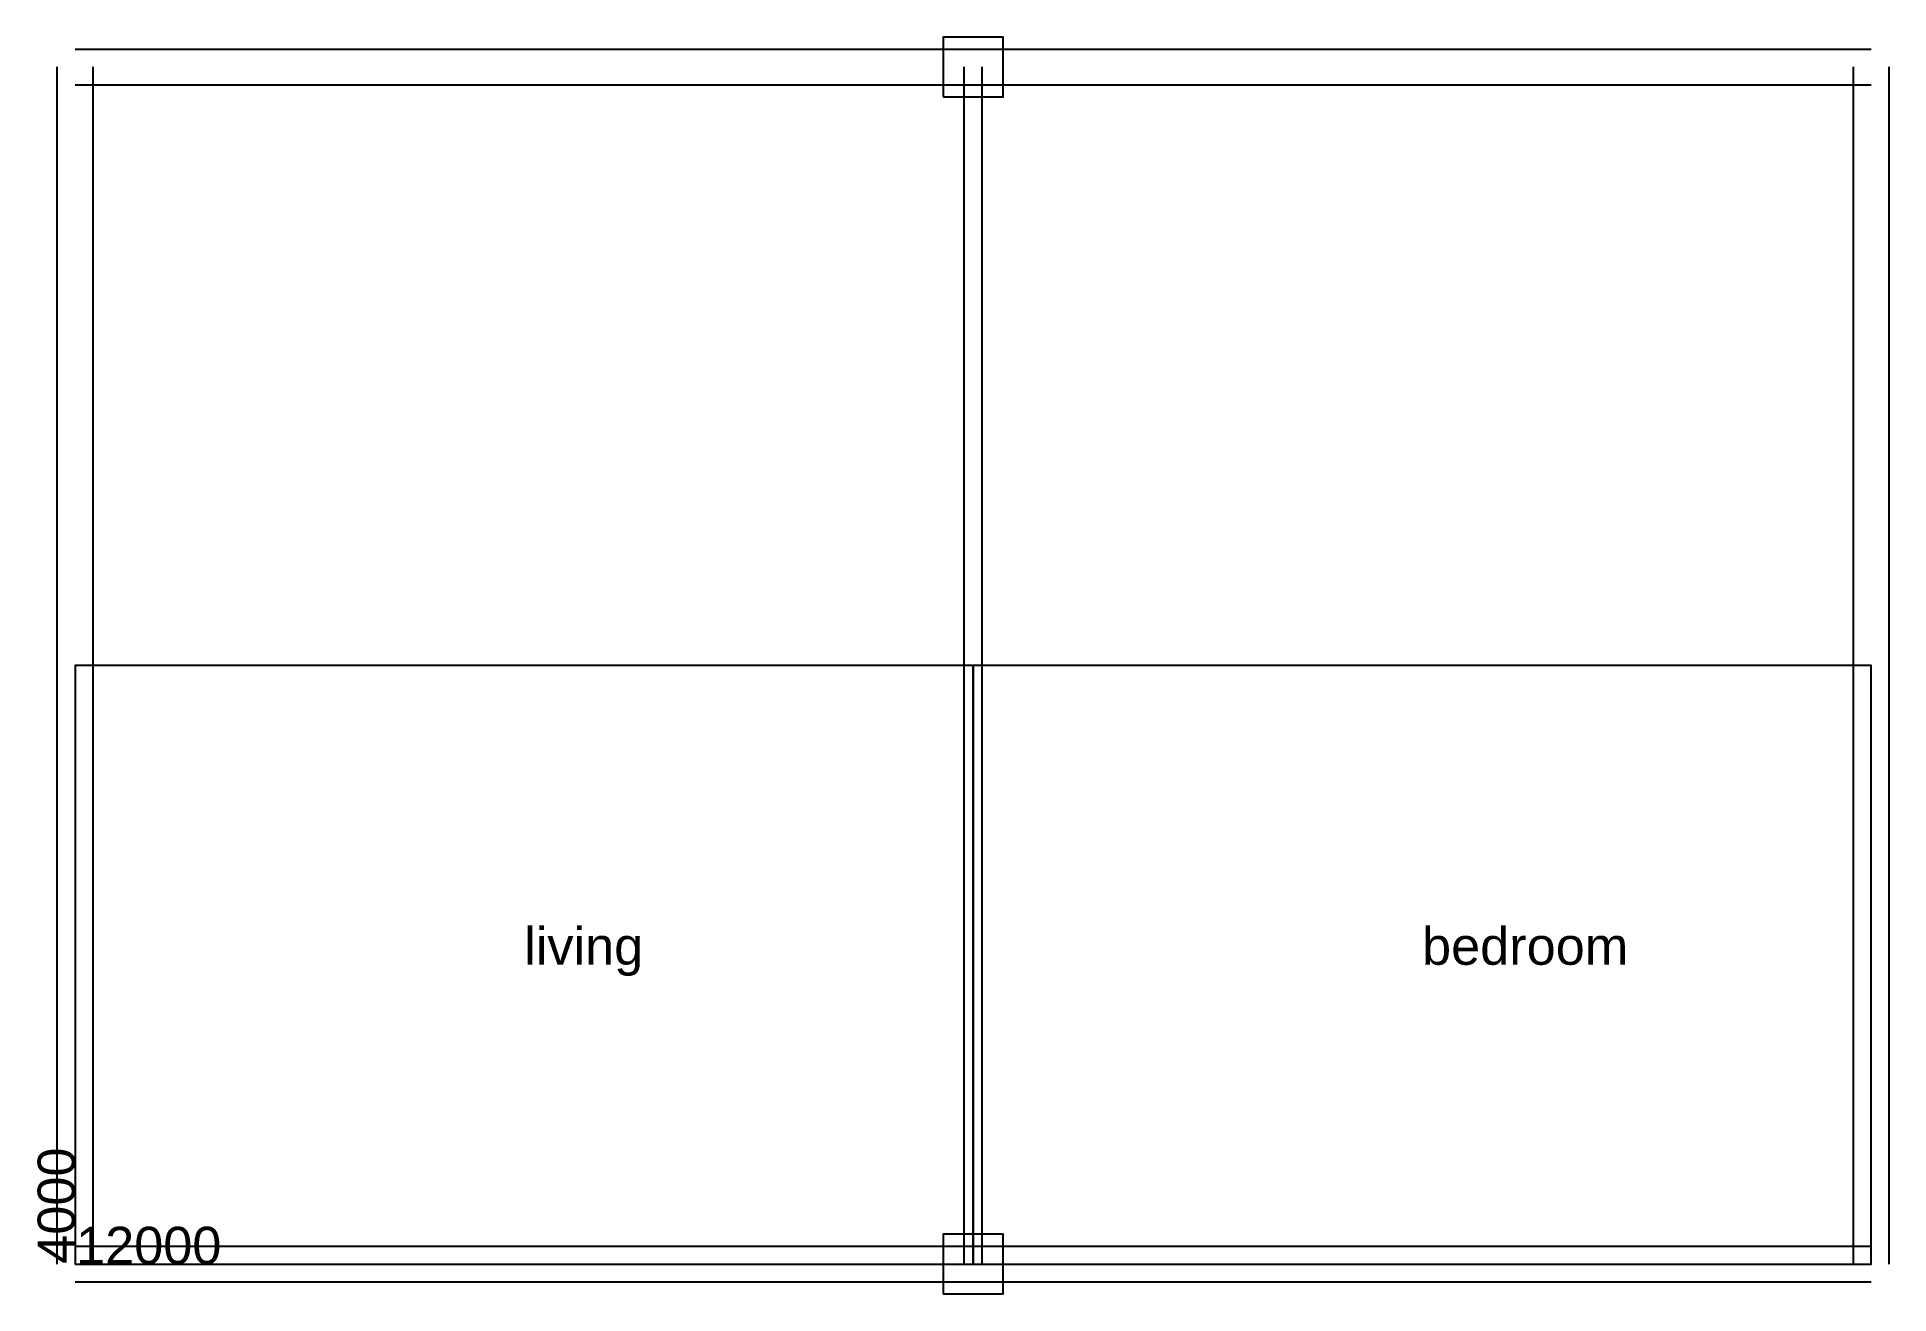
# Model space of a CAD drawing. Header units: millimetres. Extents: x -0.3 to 12.1, y -0.2 to 8.2.
import ezdxf

# ---------------------------------------------------------------- set-up
doc = ezdxf.new("R2010")
doc.units = ezdxf.units.MM
for name, color, linetype in [('A-COLUMN', 7, 'Continuous'), ('A-DIM', 2, 'Continuous'), ('A-DOOR', 1, 'Continuous'), ('A-TEXT', 7, 'Continuous'), ('A-WALL', 7, 'Continuous'), ('A-WINDOW', 3, 'Continuous')]:
    doc.layers.add(name, color=color, linetype=linetype)
doc.styles.get("Standard").update_dxf_attribs({"font": 'arial.ttf'})

msp = doc.modelspace()

# ---------------------------------------------------------------- linework, layer by layer
at = {"elevation": 0.075}
for points in [[(0, 0), (6, 0), (6, 4), (0, 4)], [(6, 0), (12, 0), (12, 4), (6, 4)]]:
    msp.add_lwpolyline(points, close=True, dxfattribs=at)
at = {"layer": 'A-COLUMN'}
for points in [[(5.8, 7.8), (6.2, 7.8), (6.2, 8.2), (5.8, 8.2), (5.8, 7.8)], [(5.8, -0.2), (6.2, -0.2), (6.2, 0.2), (5.8, 0.2), (5.8, -0.2)]]:
    msp.add_lwpolyline(points, close=True, dxfattribs=at)
at = {"layer": 'A-DIM'}
for points in [[(-0.0006, 0), (-0.0006, 0.004)], [(0, -0.0006), (0.012, -0.0006)]]:
    msp.add_lwpolyline(points, dxfattribs=at)
at = {"layer": 'A-DOOR'}
msp.add_lwpolyline([(6, 2.4), (6, 3.3)], dxfattribs=at)
at = {"layer": 'A-WALL'}
for points in [[(0, 8.12), (12, 8.12)], [(-0.12, 0), (-0.12, 8)], [(0.12, 0), (0.12, 8)], [(5.94, 0), (5.94, 8)], [(6.06, 0), (6.06, 8)], [(11.88, 8), (11.88, 0)], [(12.12, 8), (12.12, 0)], [(0, 7.88), (12, 7.88)], [(0, 0.12), (12, 0.12)], [(0, -0.12), (12, -0.12)]]:
    msp.add_lwpolyline(points, dxfattribs=at)
at = {"layer": 'A-WINDOW'}
for points in [[(3, 0), (4.2, 0)], [(7.5, 0), (8.7, 0)]]:
    msp.add_lwpolyline(points, dxfattribs=at)

# ---------------------------------------------------------------- texts
at = {"layer": 'A-DIM'}
msp.add_text('4000', height=0.25, rotation=90, dxfattribs=at).set_placement((-0.0012, 0.002))
msp.add_text('12000', height=0.25, dxfattribs=at).set_placement((0.006, -0.0009))
at = {"layer": 'A-TEXT'}
for s, p in [('living', (3, 2)), ('bedroom', (9, 2))]:
    msp.add_text(s, height=0.25, dxfattribs=at).set_placement(p)

doc.saveas('drawing.dxf')
